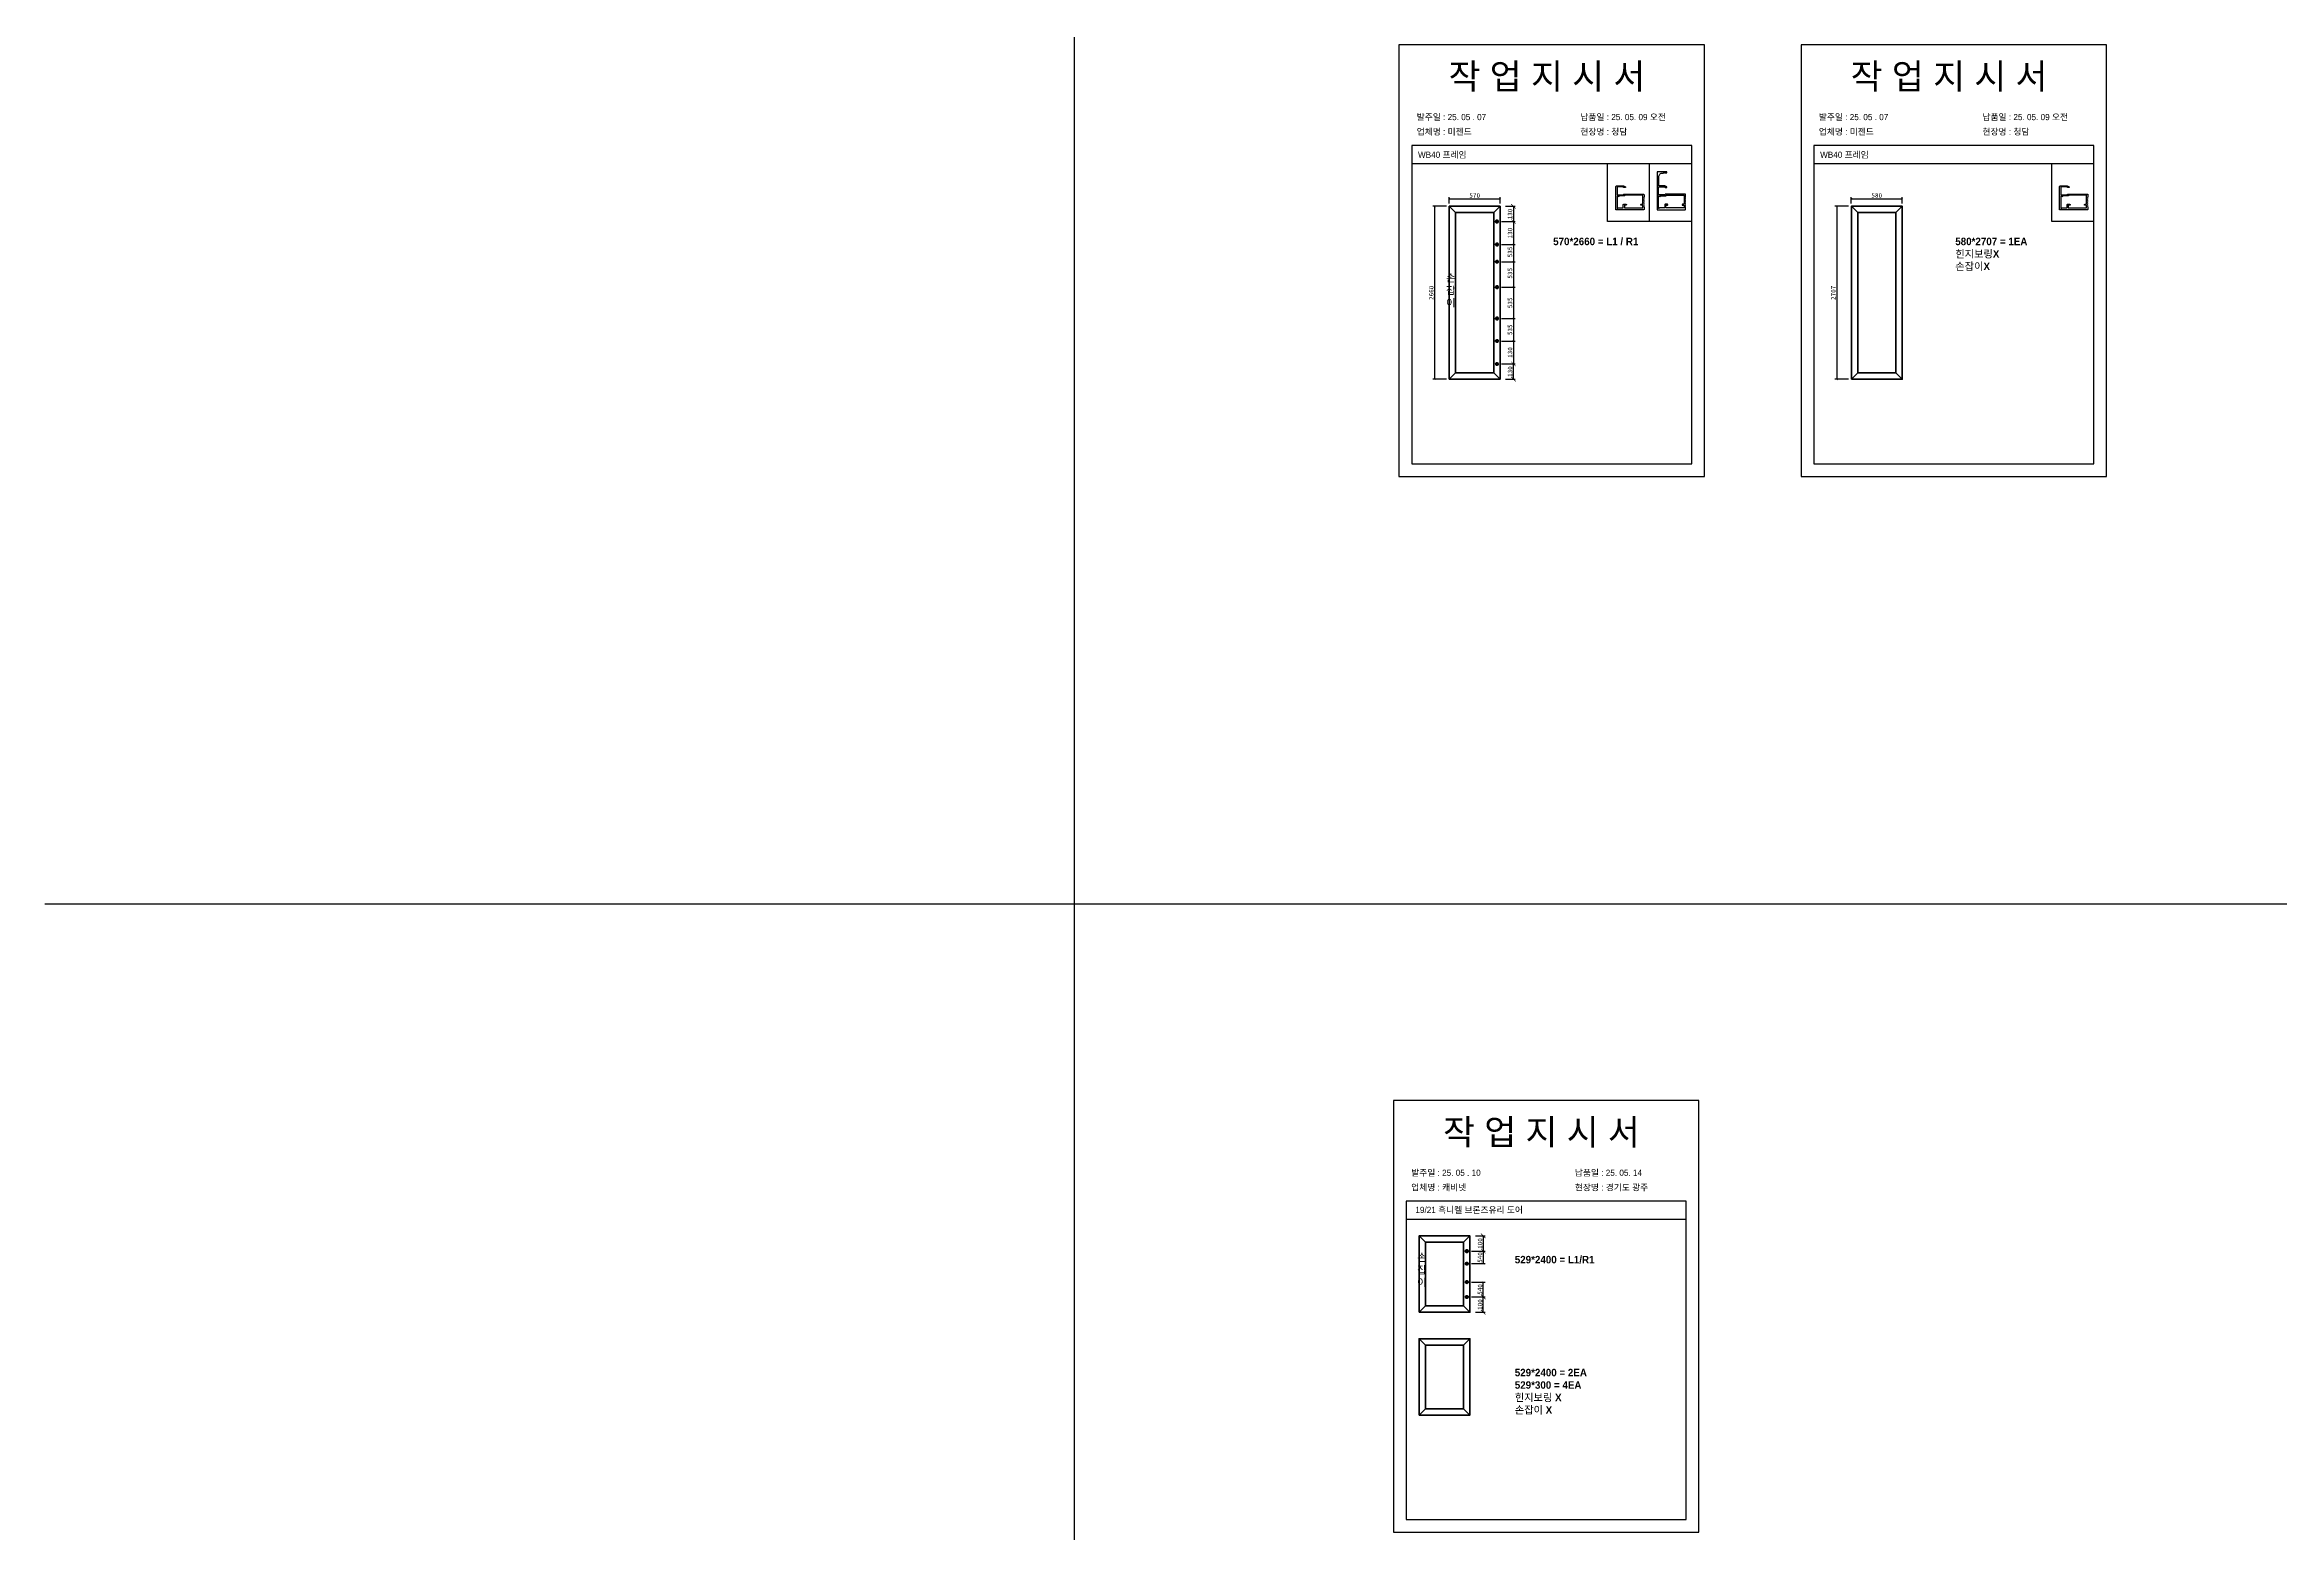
# Model space of a CAD drawing. Header units: millimetres. Extents: x -44117 to 256353, y -2095463 to 65325.
# Drawn here: x 104637 to 116927, y -106181 to -97998 of the extents above; entities that cross this region are included whole.
import ezdxf

# ---------------------------------------------------------------- set-up
doc = ezdxf.new("R2010")
doc.units = ezdxf.units.MM
doc.header["$LTSCALE"] = 10
doc.layers.add('Layer1', color=7, linetype='Continuous', lineweight=70)
doc.dimstyles.new('ISO-25', dxfattribs={"dimtxt": 2.5, "dimasz": 2.5, "dimexe": 1, "dimexo": 1, "dimtad": 1, "dimtxsty": 'Standard', "dimblk": 'ARCHTICK', "dimcen": 2.5, "dimadec": 0, "dimazin": 0, "dimtfac": 1, "dimtmove": 0, "dimatfit": 3, "dimfxl": 0, "dimarcsym": 0})

# ---------------------------------------------------------------- blocks, each defined once
blk = doc.blocks.new('_ArchTick')
at = {"color": 0, "linetype": 'ByBlock', "const_width": 0.15}
blk.add_lwpolyline([(-0.5, -0.5), (0.5, 0.5)], dxfattribs=at)
blk = doc.blocks.new('*D2614')
at = {"color": 0, "lineweight": -2}
for p, q in [((112665, -99754), (112725, -99754)), ((112715, -99838), (112715, -99754)), ((112672, -99838), (112725, -99838))]:
    blk.add_line(p, q, dxfattribs=at)
at = {"layer": 'Defpoints', "color": 0}
for p in [(112635, -99754), (112715, -99754), (112642, -99838)]:
    blk.add_point(p, dxfattribs=at)
at = {"color": 0, "lineweight": -2, "xscale": 25, "yscale": 25, "zscale": 25}
for p, rotation in [((112715, -99754), 90), ((112715, -99838), 270)]:
    blk.add_blockref('_ArchTick', p, dxfattribs=dict(at, rotation=rotation))
at = {"color": 0, "insert": (112696, -99796), "char_height": 25, "attachment_point": 5, "rotation": 90}
blk.add_mtext('130', dxfattribs=at)
blk = doc.blocks.new('*D2615')
at = {"color": 0, "lineweight": -2}
for p, q in [((112672, -98887), (112725, -98887)), ((112715, -98887), (112715, -98971)), ((112665, -98971), (112725, -98971))]:
    blk.add_line(p, q, dxfattribs=at)
at = {"layer": 'Defpoints', "color": 0}
for p in [(112642, -98887), (112635, -98971), (112715, -98971)]:
    blk.add_point(p, dxfattribs=at)
at = {"color": 0, "lineweight": -2, "xscale": 25, "yscale": 25, "zscale": 25}
for p, rotation in [((112715, -98887), 90), ((112715, -98971), 270)]:
    blk.add_blockref('_ArchTick', p, dxfattribs=dict(at, rotation=rotation))
at = {"color": 0, "insert": (112696, -98929), "char_height": 25, "attachment_point": 5, "rotation": 90}
blk.add_mtext('130', dxfattribs=at)
blk = doc.blocks.new('*D2616')
at = {"color": 0, "lineweight": -2}
for p, q in [((112650, -98971), (112725, -98971)), ((112715, -98971), (112715, -99097)), ((112650, -99097), (112725, -99097))]:
    blk.add_line(p, q, dxfattribs=at)
at = {"layer": 'Defpoints', "color": 0}
for p in [(112635, -98971), (112635, -99097), (112715, -99097)]:
    blk.add_point(p, dxfattribs=at)
at = {"color": 0, "lineweight": -2, "xscale": 10, "yscale": 10, "zscale": 10}
for p, rotation in [((112715, -98971), 90), ((112715, -99097), 270)]:
    blk.add_blockref('_ArchTick', p, dxfattribs=dict(at, rotation=rotation))
at = {"color": 0, "insert": (112696, -99034), "char_height": 25, "attachment_point": 5, "rotation": 90}
blk.add_mtext('130', dxfattribs=at)
blk = doc.blocks.new('*D2617')
at = {"color": 0, "lineweight": -2}
for p, q in [((112650, -99097), (112725, -99097)), ((112715, -99097), (112715, -99192)), ((112650, -99192), (112725, -99192))]:
    blk.add_line(p, q, dxfattribs=at)
at = {"layer": 'Defpoints', "color": 0}
for p in [(112635, -99097), (112635, -99192), (112715, -99192)]:
    blk.add_point(p, dxfattribs=at)
at = {"color": 0, "lineweight": -2, "xscale": 10, "yscale": 10, "zscale": 10}
for p, rotation in [((112715, -99097), 90), ((112715, -99192), 270)]:
    blk.add_blockref('_ArchTick', p, dxfattribs=dict(at, rotation=rotation))
at = {"color": 0, "insert": (112696, -99138), "char_height": 25, "attachment_point": 5, "rotation": 90}
blk.add_mtext('535', dxfattribs=at)
blk = doc.blocks.new('*D2618')
at = {"color": 0, "lineweight": -2}
for p, q in [((112650, -99192), (112725, -99192)), ((112715, -99192), (112715, -99332)), ((112650, -99332), (112725, -99332))]:
    blk.add_line(p, q, dxfattribs=at)
at = {"layer": 'Defpoints', "color": 0}
for p in [(112635, -99192), (112635, -99332), (112715, -99332)]:
    blk.add_point(p, dxfattribs=at)
at = {"color": 0, "lineweight": -2, "xscale": 10, "yscale": 10, "zscale": 10}
for p, rotation in [((112715, -99192), 90), ((112715, -99332), 270)]:
    blk.add_blockref('_ArchTick', p, dxfattribs=dict(at, rotation=rotation))
at = {"color": 0, "insert": (112696, -99255), "char_height": 25, "attachment_point": 5, "rotation": 90}
blk.add_mtext('535', dxfattribs=at)
blk = doc.blocks.new('*D2619')
at = {"color": 0, "lineweight": -2}
for p, q in [((112650, -99332), (112725, -99332)), ((112715, -99332), (112715, -99504)), ((112650, -99504), (112725, -99504))]:
    blk.add_line(p, q, dxfattribs=at)
at = {"layer": 'Defpoints', "color": 0}
for p in [(112635, -99332), (112635, -99504), (112715, -99504)]:
    blk.add_point(p, dxfattribs=at)
at = {"color": 0, "lineweight": -2, "xscale": 10, "yscale": 10, "zscale": 10}
for p, rotation in [((112715, -99332), 90), ((112715, -99504), 270)]:
    blk.add_blockref('_ArchTick', p, dxfattribs=dict(at, rotation=rotation))
at = {"color": 0, "insert": (112696, -99418), "char_height": 25, "attachment_point": 5, "rotation": 90}
blk.add_mtext('535', dxfattribs=at)
blk = doc.blocks.new('*D2620')
at = {"color": 0, "lineweight": -2}
for p, q in [((112650, -99504), (112725, -99504)), ((112715, -99504), (112715, -99628)), ((112650, -99628), (112725, -99628))]:
    blk.add_line(p, q, dxfattribs=at)
at = {"layer": 'Defpoints', "color": 0}
for p in [(112635, -99504), (112635, -99628), (112715, -99628)]:
    blk.add_point(p, dxfattribs=at)
at = {"color": 0, "lineweight": -2, "xscale": 10, "yscale": 10, "zscale": 10}
for p, rotation in [((112715, -99504), 90), ((112715, -99628), 270)]:
    blk.add_blockref('_ArchTick', p, dxfattribs=dict(at, rotation=rotation))
at = {"color": 0, "insert": (112696, -99566), "char_height": 25, "attachment_point": 5, "rotation": 90}
blk.add_mtext('535', dxfattribs=at)
blk = doc.blocks.new('*D2621')
at = {"color": 0, "lineweight": -2}
for p, q in [((112650, -99628), (112725, -99628)), ((112715, -99628), (112715, -99754)), ((112650, -99754), (112725, -99754))]:
    blk.add_line(p, q, dxfattribs=at)
at = {"layer": 'Defpoints', "color": 0}
for p in [(112635, -99628), (112635, -99754), (112715, -99754)]:
    blk.add_point(p, dxfattribs=at)
at = {"color": 0, "lineweight": -2, "xscale": 10, "yscale": 10, "zscale": 10}
for p, rotation in [((112715, -99628), 90), ((112715, -99754), 270)]:
    blk.add_blockref('_ArchTick', p, dxfattribs=dict(at, rotation=rotation))
at = {"color": 0, "insert": (112696, -99691), "char_height": 25, "attachment_point": 5, "rotation": 90}
blk.add_mtext('130', dxfattribs=at)
blk = doc.blocks.new('*D2622')
at = {"color": 0, "lineweight": -2}
for p, q in [((112347, -98887), (112271, -98887)), ((112281, -98887), (112281, -99838)), ((112347, -99838), (112271, -99838))]:
    blk.add_line(p, q, dxfattribs=at)
at = {"layer": 'Defpoints', "color": 0}
for p in [(112362, -98887), (112281, -99838), (112362, -99838)]:
    blk.add_point(p, dxfattribs=at)
at = {"color": 0, "lineweight": -2, "xscale": 10, "yscale": 10, "zscale": 10}
for p, rotation in [((112281, -98887), 90), ((112281, -99838), 270)]:
    blk.add_blockref('_ArchTick', p, dxfattribs=dict(at, rotation=rotation))
at = {"color": 0, "insert": (112263, -99363), "char_height": 25, "attachment_point": 5, "rotation": 90}
blk.add_mtext('2660', dxfattribs=at)
blk = doc.blocks.new('*D2623')
at = {"color": 0, "lineweight": -2}
for p, q in [((112362, -98872), (112362, -98836)), ((112362, -98846), (112642, -98846)), ((112642, -98872), (112642, -98836))]:
    blk.add_line(p, q, dxfattribs=at)
at = {"layer": 'Defpoints', "color": 0}
for p in [(112362, -98887), (112642, -98846), (112642, -98887)]:
    blk.add_point(p, dxfattribs=at)
at = {"color": 0, "lineweight": -2, "xscale": 10, "yscale": 10, "zscale": 10, "rotation": 180}
blk.add_blockref('_ArchTick', (112362, -98846), dxfattribs=at)
at = {"color": 0, "lineweight": -2, "xscale": 10, "yscale": 10, "zscale": 10}
blk.add_blockref('_ArchTick', (112642, -98846), dxfattribs=at)
at = {"color": 0, "insert": (112502, -98827), "char_height": 25, "attachment_point": 5}
blk.add_mtext('570', dxfattribs=at)
blk = doc.blocks.new('*D2624')
at = {"color": 0, "lineweight": -2}
for p, q in [((114558, -98887), (114483, -98887)), ((114493, -98887), (114493, -99838)), ((114558, -99838), (114483, -99838))]:
    blk.add_line(p, q, dxfattribs=at)
at = {"layer": 'Defpoints', "color": 0}
for p in [(114573, -98887), (114493, -99838), (114573, -99838)]:
    blk.add_point(p, dxfattribs=at)
at = {"color": 0, "lineweight": -2, "xscale": 10, "yscale": 10, "zscale": 10}
for p, rotation in [((114493, -98887), 90), ((114493, -99838), 270)]:
    blk.add_blockref('_ArchTick', p, dxfattribs=dict(at, rotation=rotation))
at = {"color": 0, "insert": (114474, -99363), "char_height": 25, "attachment_point": 5, "rotation": 90}
blk.add_mtext('2707', dxfattribs=at)
blk = doc.blocks.new('*D2625')
at = {"color": 0, "lineweight": -2}
for p, q in [((114573, -98872), (114573, -98836)), ((114573, -98846), (114853, -98846)), ((114853, -98872), (114853, -98836))]:
    blk.add_line(p, q, dxfattribs=at)
at = {"layer": 'Defpoints', "color": 0}
for p in [(114573, -98887), (114853, -98846), (114853, -98887)]:
    blk.add_point(p, dxfattribs=at)
at = {"color": 0, "lineweight": -2, "xscale": 10, "yscale": 10, "zscale": 10, "rotation": 180}
blk.add_blockref('_ArchTick', (114573, -98846), dxfattribs=at)
at = {"color": 0, "lineweight": -2, "xscale": 10, "yscale": 10, "zscale": 10}
blk.add_blockref('_ArchTick', (114853, -98846), dxfattribs=at)
at = {"color": 0, "insert": (114713, -98827), "char_height": 25, "attachment_point": 5}
blk.add_mtext('580', dxfattribs=at)
blk = doc.blocks.new('*D2643')
at = {"color": 0, "lineweight": -2}
for p, q in [((112499, -104886), (112559, -104886)), ((112549, -104970), (112549, -104886)), ((112506, -104970), (112559, -104970))]:
    blk.add_line(p, q, dxfattribs=at)
at = {"layer": 'Defpoints', "color": 0}
for p in [(112469, -104886), (112549, -104886), (112476, -104970)]:
    blk.add_point(p, dxfattribs=at)
at = {"color": 0, "lineweight": -2, "xscale": 25, "yscale": 25, "zscale": 25}
for p, rotation in [((112549, -104886), 90), ((112549, -104970), 270)]:
    blk.add_blockref('_ArchTick', p, dxfattribs=dict(at, rotation=rotation))
at = {"color": 0, "insert": (112531, -104928), "char_height": 25, "attachment_point": 5, "rotation": 90}
blk.add_mtext('100', dxfattribs=at)
blk = doc.blocks.new('*D2644')
at = {"color": 0, "lineweight": -2}
for p, q in [((112506, -104550), (112559, -104550)), ((112549, -104550), (112549, -104634)), ((112499, -104634), (112559, -104634))]:
    blk.add_line(p, q, dxfattribs=at)
at = {"layer": 'Defpoints', "color": 0}
for p in [(112476, -104550), (112469, -104634), (112549, -104634)]:
    blk.add_point(p, dxfattribs=at)
at = {"color": 0, "lineweight": -2, "xscale": 25, "yscale": 25, "zscale": 25}
for p, rotation in [((112549, -104550), 90), ((112549, -104634), 270)]:
    blk.add_blockref('_ArchTick', p, dxfattribs=dict(at, rotation=rotation))
at = {"color": 0, "insert": (112531, -104592), "char_height": 25, "attachment_point": 5, "rotation": 90}
blk.add_mtext('100', dxfattribs=at)
blk = doc.blocks.new('*D2645')
at = {"color": 0, "lineweight": -2}
for p, q in [((112484, -104634), (112559, -104634)), ((112484, -104703), (112559, -104703)), ((112549, -104634), (112549, -104703))]:
    blk.add_line(p, q, dxfattribs=at)
at = {"layer": 'Defpoints', "color": 0}
for p in [(112469, -104634), (112469, -104703), (112549, -104703)]:
    blk.add_point(p, dxfattribs=at)
at = {"color": 0, "lineweight": -2, "xscale": 10, "yscale": 10, "zscale": 10}
for p, rotation in [((112549, -104634), 90), ((112549, -104703), 270)]:
    blk.add_blockref('_ArchTick', p, dxfattribs=dict(at, rotation=rotation))
at = {"color": 0, "insert": (112531, -104669), "char_height": 25, "attachment_point": 5, "rotation": 90}
blk.add_mtext('540', dxfattribs=at)
blk = doc.blocks.new('*D2646')
at = {"color": 0, "lineweight": -2}
for p, q in [((112484, -104805), (112559, -104805)), ((112549, -104886), (112549, -104805)), ((112484, -104886), (112559, -104886))]:
    blk.add_line(p, q, dxfattribs=at)
at = {"layer": 'Defpoints', "color": 0}
for p in [(112469, -104805), (112549, -104805), (112469, -104886)]:
    blk.add_point(p, dxfattribs=at)
at = {"color": 0, "lineweight": -2, "xscale": 10, "yscale": 10, "zscale": 10}
for p, rotation in [((112549, -104805), 90), ((112549, -104886), 270)]:
    blk.add_blockref('_ArchTick', p, dxfattribs=dict(at, rotation=rotation))
at = {"color": 0, "insert": (112531, -104845), "char_height": 25, "attachment_point": 5, "rotation": 90}
blk.add_mtext('540', dxfattribs=at)

msp = doc.modelspace()

# ---------------------------------------------------------------- linework, layer by layer
for p, q in [((113695.42798, -98553.00527), (112155.42798, -98553.00527)), ((115906.999, -98553.00527), (114366.999, -98553.00527)), ((113695.42798, -98653.00527), (112155.42798, -98653.00527)), ((113232.62228, -98969.83694), (113232.62228, -98653.00527)), ((113464.02513, -98969.83694), (113464.02513, -98653.00527)), ((115906.999, -98653.00527), (114366.999, -98653.00527)), ((115675.59615, -98969.83694), (115675.59615, -98653.00527)), ((113695.42798, -98969.83694), (113232.62228, -98969.83694)), ((115906.999, -98969.83694), (115675.59615, -98969.83694)), ((113665.23074, -104360.11682), (112125.23074, -104360.11682)), ((113665.23074, -104460.11682), (112125.23074, -104460.11682))]:
    msp.add_line(p, q)
at = {"color": 1}
msp.add_line((104637.27748, -102723.98323), (196906.42434, -102723.98323), dxfattribs=at)
for p in [(110300.49669, 21924.9366), (110300.49669, 14161.07811), (110300.49669, 18584.38997), (110300.49669, 10820.53148), (110300.49669, 18627.87121), (110300.49669, 10864.01272), (110300.49669, 15287.32457), (110300.49669, 7523.46608), (110300.49669, 3746.75115), (110300.49669, 21924.9366), (110300.49669, 14161.07811), (110300.49669, 18584.38997), (110300.49669, 10820.53148), (110300.49669, 18627.87121), (110300.49669, 10864.01272), (110300.49669, 15287.32457), (110300.49669, 7523.46608), (110300.49669, 3746.75115), (110300.49669, 21924.9366), (110300.49669, 14161.07811), (110300.49669, 18584.38997), (110300.49669, 10820.53148), (110300.49669, 18627.87121), (110300.49669, 10864.01272), (110300.49669, 15287.32457), (110300.49669, 7523.46608), (110300.49669, 3746.75115), (110300.49669, 21924.9366), (110300.49669, 14161.07811), (110300.49669, 18584.38997), (110300.49669, 10820.53148), (110300.49669, 18627.87121), (110300.49669, 10864.01272), (110300.49669, 15287.32457), (110300.49669, 7523.46608), (110300.49669, 3746.75115), (110300.49669, 21924.9366), (110300.49669, 14161.07811), (110300.49669, 18584.38997), (110300.49669, 10820.53148), (110300.49669, 18627.87121), (110300.49669, 10864.01272), (110300.49669, 15287.32457), (110300.49669, 7523.46608), (110300.49669, 3746.75115), (110300.49669, 21924.9366), (110300.49669, 14161.07811), (110300.49669, 18584.38997), (110300.49669, 10820.53148), (110300.49669, 18627.87121), (110300.49669, 10864.01272), (110300.49669, 15287.32457), (110300.49669, 7523.46608), (110300.49669, 3746.75115), (110300.49669, 21924.9366), (110300.49669, 14161.07811), (110300.49669, 18584.38997), (110300.49669, 10820.53148), (110300.49669, 18627.87121), (110300.49669, 10864.01272), (110300.49669, 15287.32457), (110300.49669, 7523.46608), (110300.49669, 3746.75115), (110300.49669, 21924.9366), (110300.49669, 14161.07811), (110300.49669, 18584.38997), (110300.49669, 10820.53148), (110300.49669, 18627.87121), (110300.49669, 10864.01272), (110300.49669, 15287.32457), (110300.49669, 7523.46608), (110300.49669, 3746.75115), (110300.49669, 21924.9366), (110300.49669, 14161.07811), (110300.49669, 18584.38997), (110300.49669, 10820.53148), (110300.49669, 18627.87121), (110300.49669, 10864.01272), (110300.49669, 15287.32457), (110300.49669, 7523.46608), (110300.49669, 3746.75115), (110300.49669, 21924.9366), (110300.49669, 14161.07811), (110300.49669, 18584.38997), (110300.49669, 10820.53148), (110300.49669, 18627.87121), (110300.49669, 10864.01272), (110300.49669, 15287.32457), (110300.49669, 7523.46608), (110300.49669, 3746.75115), (110300.49669, 12702.87182), (110300.49669, 4939.01333), (110300.49669, 9362.32519), (110300.49669, 1598.4667), (110300.49669, 9405.80642), (110300.49669, 1641.94794), (110300.49669, 6065.25979), (110300.49669, -1698.5987), (110300.49669, -5475.31363), (110300.49669, 12702.87182), (110300.49669, 4939.01333), (110300.49669, 9362.32519), (110300.49669, 1598.4667), (110300.49669, 9405.80642), (110300.49669, 1641.94794), (110300.49669, 6065.25979), (110300.49669, -1698.5987), (110300.49669, -5475.31363), (110300.49669, 12702.87182), (110300.49669, 4939.01333), (110300.49669, 9362.32519), (110300.49669, 1598.4667), (110300.49669, 9405.80642), (110300.49669, 1641.94794), (110300.49669, 6065.25979), (110300.49669, -1698.5987), (110300.49669, -5475.31363), (110300.49669, 12702.87182), (110300.49669, 4939.01333), (110300.49669, 9362.32519), (110300.49669, 1598.4667), (110300.49669, 9405.80642), (110300.49669, 1641.94794), (110300.49669, 6065.25979), (110300.49669, -1698.5987), (110300.49669, -5475.31363), (110300.49669, 12702.87182), (110300.49669, 4939.01333), (110300.49669, 9362.32519), (110300.49669, 1598.4667), (110300.49669, 9405.80642), (110300.49669, 1641.94794), (110300.49669, 6065.25979), (110300.49669, -1698.5987), (110300.49669, -5475.31363)]:
    msp.add_xline(p, (0, 1), dxfattribs=at)
for points in [[(112085.42798, -100373.83554), (113765.42798, -100373.83554), (113765.42798, -97997.83554), (112085.42798, -97997.83554)], [(114296.999, -100373.83554), (115976.999, -100373.83554), (115976.999, -97997.83554), (114296.999, -97997.83554)], [(112055.23074, -106180.9471), (113735.23074, -106180.9471), (113735.23074, -103804.9471), (112055.23074, -103804.9471)]]:
    msp.add_lwpolyline(points, close=True)
for points in [[(112155.42798, -98553.00527), (112155.42798, -100303.83554), (113695.42798, -100303.83554), (113695.42798, -98553.00527)], [(114366.999, -98553.00527), (114366.999, -100303.83554), (115906.999, -100303.83554), (115906.999, -98553.00527)], [(112125.23074, -104360.11682), (112125.23074, -106110.9471), (113665.23074, -106110.9471), (113665.23074, -104360.11682)]]:
    msp.add_lwpolyline(points)
at = {"color": 7, "elevation": 0}
for points in [[(113433.67233, -98823.10405), (113433.67233, -98836.00405), (113431.87233, -98837.80405), (113433.67233, -98839.60405), (113431.87233, -98841.40405), (113433.67233, -98843.20405), (113431.87233, -98845.00405), (113433.67233, -98846.80405), (113431.87233, -98848.60405), (113433.67233, -98850.40405), (113431.87233, -98852.20405), (113433.67233, -98854.00405), (113431.87233, -98855.80405), (113433.67233, -98857.60405), (113431.87233, -98859.40405), (113433.67233, -98861.20405), (113431.87233, -98863.00405), (113433.67233, -98864.80405), (113431.87233, -98866.60405), (113433.67233, -98868.40405), (113431.87233, -98870.20405), (113433.67233, -98872.00405), (113431.87233, -98873.80405), (113433.67233, -98875.60405), (113431.87233, -98877.40405), (113433.67233, -98879.20405), (113431.87233, -98881.00405), (113433.67233, -98882.80405), (113431.87233, -98884.60405), (113433.67233, -98886.40405), (113431.87233, -98888.20405), (113433.67233, -98890.00405), (113433.67233, -98902.90405, -0.4142135624), (113430.67233, -98905.90405), (113430.67233, -98905.90405), (113279.47233, -98905.90405, -0.4142135624), (113277.67233, -98904.10405), (113277.67233, -98780.50405, -0.4142135624), (113283.67233, -98774.50405), (113319.37589, -98774.50405), (113330.42214, -98780.59008, -0.855700792), (113329.87233, -98784.10405), (113322.67233, -98784.10405, -0.4142135624), (113320.87233, -98782.30405), (113320.87233, -98781.70405, 0.4142135624), (113319.67233, -98780.50405), (113286.67233, -98780.50405, 0.4142135624), (113284.87233, -98782.30405), (113284.87233, -98821.90405, 0.4142135624), (113286.67233, -98823.70405), (113319.67233, -98823.70405, 0.4142135624), (113320.87233, -98822.50405), (113320.87233, -98821.90405, -0.4142135624), (113322.67233, -98820.10405), (113430.67233, -98820.10405, -0.4142135623), (113433.67233, -98823.10405)], [(113661.37465, -98902.8944), (113661.37465, -98889.9944), (113659.57465, -98888.1944), (113661.37465, -98886.3944), (113659.57465, -98884.5944), (113661.37465, -98882.7944), (113659.57465, -98880.9944), (113661.37465, -98879.1944), (113659.57465, -98877.3944), (113661.37465, -98875.5944), (113659.57465, -98873.7944), (113661.37465, -98871.9944), (113659.57465, -98870.1944), (113661.37465, -98868.3944), (113659.57465, -98866.5944), (113661.37465, -98864.7944), (113659.57465, -98862.9944), (113661.37465, -98861.1944), (113659.57465, -98859.3944), (113661.37465, -98857.5944), (113659.57465, -98855.7944), (113661.37465, -98853.9944), (113659.57465, -98852.1944), (113661.37465, -98850.3944), (113659.57465, -98848.5944), (113661.37465, -98846.7944), (113659.57465, -98844.9944), (113661.37465, -98843.1944), (113659.57465, -98841.3944), (113661.37465, -98839.5944), (113659.57465, -98837.7944), (113661.37465, -98835.9944), (113661.37465, -98823.0944, 0.4142135624), (113658.37465, -98820.0944), (113550.37465, -98820.0944, 0.4142135624), (113548.57465, -98821.8944), (113548.57465, -98822.4944, -0.4142135624), (113547.37465, -98823.6944), (113514.37465, -98823.6944, -0.4142135624), (113512.57465, -98821.8944), (113512.57465, -98782.2944, -0.4142135624), (113514.37465, -98780.4944), (113547.37465, -98780.4944, -0.4142135624), (113548.57465, -98781.6944), (113548.57465, -98782.2944, 0.4142135624), (113550.37465, -98784.0944), (113557.57465, -98784.0944, 0.855700792), (113558.12446, -98780.58043), (113547.07821, -98774.4944), (113514.37465, -98774.4944), (113514.37465, -98724.57318, -0.4173893777), (113535.48079, -98703.69441), (113538.52254, -98703.69441, 0.118515719), (113540.1589, -98703.30101, -0.2466321039), (113542.94859, -98703.33379, 0.2301863539), (113546.09648, -98703.33379), (113546.09648, -98703.33379, -0.2466321039), (113548.88617, -98703.30101, 0.2404082058), (113552.1589, -98703.30101, -0.2466321039), (113554.94859, -98703.33379, 0.1244779229), (113556.37465, -98703.69441, 0.4142135624), (113559.37465, -98700.69441), (113559.37465, -98699.49441, 0.4142135624), (113556.37465, -98696.49441), (113508.37465, -98696.49441, 0.4142135624), (113505.37465, -98699.49441), (113505.37465, -98904.0944, 0.4142135624), (113507.17465, -98905.8944), (113658.37465, -98905.8944, 0.4142135624), (113661.37465, -98902.8944)], [(115874.25077, -98823.10405), (115874.25077, -98836.00405), (115872.45077, -98837.80405), (115874.25077, -98839.60405), (115872.45077, -98841.40405), (115874.25077, -98843.20405), (115872.45077, -98845.00405), (115874.25077, -98846.80405), (115872.45077, -98848.60405), (115874.25077, -98850.40405), (115872.45077, -98852.20405), (115874.25077, -98854.00405), (115872.45077, -98855.80405), (115874.25077, -98857.60405), (115872.45077, -98859.40405), (115874.25077, -98861.20405), (115872.45077, -98863.00405), (115874.25077, -98864.80405), (115872.45077, -98866.60405), (115874.25077, -98868.40405), (115872.45077, -98870.20405), (115874.25077, -98872.00405), (115872.45077, -98873.80405), (115874.25077, -98875.60405), (115872.45077, -98877.40405), (115874.25077, -98879.20405), (115872.45077, -98881.00405), (115874.25077, -98882.80405), (115872.45077, -98884.60405), (115874.25077, -98886.40405), (115872.45077, -98888.20405), (115874.25077, -98890.00405), (115874.25077, -98902.90405, -0.4142135624), (115871.25077, -98905.90405), (115871.25077, -98905.90405), (115720.05077, -98905.90405, -0.4142135624), (115718.25077, -98904.10405), (115718.25077, -98780.50405, -0.4142135624), (115724.25077, -98774.50405), (115759.95433, -98774.50405), (115771.00059, -98780.59008, -0.855700792), (115770.45077, -98784.10405), (115763.25077, -98784.10405, -0.4142135624), (115761.45077, -98782.30405), (115761.45077, -98781.70405, 0.4142135624), (115760.25077, -98780.50405), (115727.25077, -98780.50405, 0.4142135624), (115725.45077, -98782.30405), (115725.45077, -98821.90405, 0.4142135624), (115727.25077, -98823.70405), (115760.25077, -98823.70405, 0.4142135624), (115761.45077, -98822.50405), (115761.45077, -98821.90405, -0.4142135624), (115763.25077, -98820.10405), (115871.25077, -98820.10405, -0.4142135623), (115874.25077, -98823.10405)]]:
    msp.add_lwpolyline(points, format="xyb", dxfattribs=at)
at = {"color": 7}
for points in [[(113284.87233, -98831.50405), (113284.87233, -98897.50405, 0.6516899091), (113287.88532, -98898.83396), (113291.45934, -98895.57415, -0.3444690404), (113293.67004, -98895.40586, 0.1479411349), (113294.66775, -98895.70768), (113317.27233, -98895.70768, 0.4142135624), (113319.07233, -98893.90768), (113319.07233, -98877.70405, -0.4142135624), (113320.87233, -98875.90405), (113334.07233, -98875.90405, -0.4142135624), (113335.87233, -98877.70405), (113335.87233, -98878.90405, -0.4142135624), (113334.07233, -98880.70405), (113326.87233, -98880.70405, 0.4142135624), (113325.07233, -98882.50405), (113325.07233, -98893.90405, 0.4142135624), (113326.87233, -98895.70405), (113424.37233, -98895.70405, 0.4142135624), (113426.17233, -98893.90405), (113426.17233, -98882.50405, 0.4142135624), (113424.37233, -98880.70405), (113417.17233, -98880.70405, -0.4142135624), (113415.37233, -98878.90405), (113415.37233, -98877.70405, -0.4142135624), (113417.17233, -98875.90405), (113424.37233, -98875.90405, 0.4142135624), (113426.17233, -98874.10405), (113426.17233, -98827.90405, 0.4142135624), (113424.37233, -98826.10405), (113328.07233, -98826.10405, 0.4142135624), (113326.87233, -98827.30405), (113326.87233, -98827.90405, -0.414213547), (113325.07233, -98829.70405), (113295.67233, -98829.70406, 0.4142135328), (113294.47233, -98830.90406), (113294.47233, -98832.10405, -0.6516899091), (113291.45934, -98833.43396), (113287.88532, -98830.17415, 0.651689909), (113284.87233, -98831.50405)], [(113552.77465, -98829.6944, 0.414213547), (113554.57465, -98827.8944), (113554.57465, -98827.2944, -0.4142135624), (113555.77465, -98826.0944), (113652.07465, -98826.0944, -0.4142135624), (113653.87465, -98827.8944), (113653.87465, -98874.0944, -0.4142135624), (113652.07465, -98875.8944), (113644.87465, -98875.8944, 0.4142135624), (113643.07465, -98877.6944), (113643.07465, -98878.8944, 0.4142135624), (113644.87465, -98880.6944), (113652.07465, -98880.6944, -0.4142135624), (113653.87465, -98882.4944), (113653.87465, -98893.8944, -0.4142135624), (113652.07465, -98895.6944), (113554.57465, -98895.6944, -0.4142135624), (113552.77465, -98893.8944), (113552.77465, -98882.4944, -0.4142135624), (113554.57465, -98880.6944), (113561.77465, -98880.6944, 0.4142135624), (113563.57465, -98878.8944), (113563.57465, -98877.6944, 0.4142135624), (113561.77465, -98875.8944), (113548.57465, -98875.8944, 0.4142135624), (113546.77465, -98877.6944), (113546.77465, -98893.89803, -0.4142135624), (113544.97465, -98895.69803), (113522.37007, -98895.69803, -0.1479411349), (113521.37236, -98895.39622, 0.3444690404), (113519.16165, -98895.5645), (113515.58764, -98898.82431, -0.6516899091), (113512.57465, -98897.4944), (113512.57465, -98831.4944, -0.651689909), (113515.58764, -98830.1645), (113519.16165, -98833.42431, 0.6516899091), (113522.17465, -98832.0944), (113522.17465, -98830.89441, -0.4142135328), (113523.37465, -98829.69441), (113552.77683, -98829.6944)], [(115725.45077, -98831.50405), (115725.45077, -98897.50405, 0.6516899091), (115728.46376, -98898.83396), (115732.03778, -98895.57415, -0.3444690404), (115734.24848, -98895.40586, 0.1479411349), (115735.24619, -98895.70768), (115757.85077, -98895.70768, 0.4142135624), (115759.65077, -98893.90768), (115759.65077, -98877.70405, -0.4142135624), (115761.45077, -98875.90405), (115774.65077, -98875.90405, -0.4142135624), (115776.45077, -98877.70405), (115776.45077, -98878.90405, -0.4142135624), (115774.65077, -98880.70405), (115767.45077, -98880.70405, 0.4142135624), (115765.65077, -98882.50405), (115765.65077, -98893.90405, 0.4142135624), (115767.45077, -98895.70405), (115864.95077, -98895.70405, 0.4142135624), (115866.75077, -98893.90405), (115866.75077, -98882.50405, 0.4142135624), (115864.95077, -98880.70405), (115857.75077, -98880.70405, -0.4142135624), (115855.95077, -98878.90405), (115855.95077, -98877.70405, -0.4142135624), (115857.75077, -98875.90405), (115864.95077, -98875.90405, 0.4142135624), (115866.75077, -98874.10405), (115866.75077, -98827.90405, 0.4142135624), (115864.95077, -98826.10405), (115768.65077, -98826.10405, 0.4142135624), (115767.45077, -98827.30405), (115767.45077, -98827.90405, -0.414213547), (115765.65077, -98829.70405), (115736.25077, -98829.70406, 0.4142135328), (115735.05077, -98830.90406), (115735.05077, -98832.10405, -0.6516899091), (115732.03778, -98833.43396), (115728.46376, -98830.17415, 0.651689909), (115725.45077, -98831.50405)]]:
    msp.add_lwpolyline(points, format="xyb", dxfattribs=at)
at = {"layer": 'Layer1'}
for p, q in [((112396.72996, -98921.72313), (112361.72996, -98886.72313)), ((112606.72996, -98921.72313), (112641.72996, -98886.72313)), ((114608.30099, -98921.72313), (114573.30099, -98886.72313)), ((114818.30099, -98921.72313), (114853.30099, -98886.72313)), ((112624.22996, -98960.22313), (112624.22996, -98981.22313)), ((112624.66198, -99086.22313), (112624.66198, -99107.22313)), ((112624.66198, -99181.31072), (112624.66198, -99202.31072)), ((112624.66198, -99321.26907), (112624.66198, -99342.26907)), ((112624.66198, -99493.66975), (112624.66198, -99514.66975)), ((112624.66198, -99617.00173), (112624.66198, -99638.00173)), ((112634.72996, -99754.46639), (112613.72996, -99754.46639)), ((112624.22996, -99743.96639), (112624.22996, -99764.96639)), ((112361.72996, -99838.46639), (112396.72996, -99803.46639)), ((112641.72996, -99838.46639), (112606.72996, -99803.46639)), ((114573.30099, -99838.46639), (114608.30099, -99803.46639)), ((114853.30099, -99838.46639), (114818.30099, -99803.46639)), ((112231.05982, -104585.37172), (112196.05982, -104550.37172)), ((112441.05982, -104585.37172), (112476.05982, -104550.37172)), ((112469.05982, -104703.21763), (112448.05982, -104703.21763)), ((112458.55982, -104623.87172), (112458.55982, -104644.87172)), ((112458.55982, -104692.71763), (112458.55982, -104713.71763)), ((112469.05982, -104804.501), (112448.05982, -104804.501)), ((112458.55982, -104794.001), (112458.55982, -104815.001)), ((112231.05982, -104935.37172), (112196.05982, -104970.37172)), ((112476.05982, -104970.37172), (112441.05982, -104935.37172)), ((112469.05982, -104886.37172), (112448.05982, -104886.37172)), ((112458.55982, -104875.87172), (112458.55982, -104896.87172)), ((112231.05982, -105150.9329), (112196.05982, -105115.9329)), ((112441.05982, -105150.9329), (112476.05982, -105115.9329)), ((112231.05982, -105500.9329), (112196.05982, -105535.9329)), ((112476.05982, -105535.9329), (112441.05982, -105500.9329))]:
    msp.add_line(p, q, dxfattribs=at)
for points in [[(112361.72996, -99838.46639), (112641.72996, -99838.46639), (112641.72996, -98886.72313), (112361.72996, -98886.72313)], [(112396.72996, -99803.46639), (112606.72996, -99803.46639), (112606.72996, -98921.72313), (112396.72996, -98921.72313)], [(114573.30099, -99838.46639), (114853.30099, -99838.46639), (114853.30099, -98886.72313), (114573.30099, -98886.72313)], [(114608.30099, -99803.46639), (114818.30099, -99803.46639), (114818.30099, -98921.72313), (114608.30099, -98921.72313)], [(112634.72996, -98970.72313), (112613.72996, -98970.72313)], [(112635.16198, -99096.72313), (112614.16198, -99096.72313)], [(112635.16198, -99191.81072), (112614.16198, -99191.81072)], [(112635.16198, -99331.76907), (112614.16198, -99331.76907)], [(112635.16198, -99504.16975), (112614.16198, -99504.16975)], [(112635.16198, -99627.50173), (112614.16198, -99627.50173)], [(112196.05982, -104970.37172), (112476.05982, -104970.37172), (112476.05982, -104550.37172), (112196.05982, -104550.37172)], [(112231.05982, -104935.37172), (112441.05982, -104935.37172), (112441.05982, -104585.37172), (112231.05982, -104585.37172)], [(112469.05982, -104634.37172), (112448.05982, -104634.37172)], [(112196.05982, -105535.9329), (112476.05982, -105535.9329), (112476.05982, -105115.9329), (112196.05982, -105115.9329)], [(112231.05982, -105500.9329), (112441.05982, -105500.9329), (112441.05982, -105150.9329), (112231.05982, -105150.9329)]]:
    msp.add_lwpolyline(points, close=True, dxfattribs=at)
for centre in [(112624.22996, -98970.72313), (112624.66198, -99096.72313), (112624.66198, -99191.81072), (112624.66198, -99331.76907), (112624.66198, -99504.16975), (112624.66198, -99627.50173), (112624.22996, -99754.46639), (112458.55982, -104634.37172), (112458.55982, -104703.21763), (112458.55982, -104804.501), (112458.55982, -104886.37172)]:
    msp.add_circle(centre, 7, dxfattribs=at)

# ---------------------------------------------------------------- texts
at = {"attachment_point": 1}
for s, width, gutter_width, heights, insert, char_height in [('{\\fGulim|b0|i0|c129|p50;작 업 지 시 서}', 3307.3198183, 12.5, [-155.84554], (112358.23458, -98101.99806), 140), ('{\\fGulim|b0|i0|c129|p50;작 업 지 시 서}', 3307.3198183, 12.5, [-155.84554], (114569.80561, -98101.99806), 140), ('{\\fGulim|b0|i0|c129|p50;발주일 : 25. 05 . 07}', 3307.3198183, 12.5, [34.50412], (112183.02523, -98378.71848), 34.3), ('{\\fGulim|b0|i0|c129|p50;납품일 : 25. 05. 09 오전}', 3307.3198183, 12.5, [-37.67976], (113083.00321, -98378.71848), 34.3), ('{\\fGulim|b0|i0|c129|p50;발주일 : 25. 05 . 07}', 3307.3198183, 12.5, [34.50412], (114394.59625, -98378.71848), 34.3), ('{\\fGulim|b0|i0|c129|p50;납품일 : 25. 05. 09 오전}', 3307.3198183, 12.5, [-37.67976], (115294.57424, -98378.71848), 34.3), ('{\\fGulim|b0|i0|c129|p50;업체명 : 미젠드}', 3307.3198183, 12.5, [33.33016], (112183.02523, -98459.37465), 34.3), ('{\\fGulim|b0|i0|c129|p50;현장명 : 청담}', 3307.3198183, 12.5, [-38.2735], (113083.00321, -98459.37465), 34.3), ('{\\fGulim|b0|i0|c129|p50;업체명 : 미젠드}', 3307.3198183, 12.5, [33.33016], (114394.59625, -98459.37465), 34.3), ('{\\fGulim|b0|i0|c129|p50;현장명 : 청담}', 3307.3198183, 12.5, [-38.2735], (115294.57424, -98459.37465), 34.3), ('{\\fGulim|b0|i0|c129|p50;WB40 프레임}', 3307.3198183, 12.5, [-38.22783], (112190.06743, -98586.04075), 34.3), ('{\\fGulim|b0|i0|c129|p50;WB40 프레임}', 3307.3198183, 12.5, [-38.22783], (114401.63845, -98586.04075), 34.3), ('{\\fGulim|b1|i0|c129|p50;570*2660 = L1 / R1}', 2645.8558546, 10, [1247.94849], (112933.38442, -99059.58702), 41.16), ('{\\fGulim|b1|i0|c129|p50;580*2707 = 1EA\\P힌지보링X\\P손잡이X}', 2645.8558546, 10, [1247.94849], (115144.95545, -99059.58702), 41.16), ('{\\fGulim|b1|i0|c129|p50;손\\P잡\\P이}', 2645.8558546, 10, [1247.94849], (112344.69066, -99260.43682), 41.16), ('{\\fGulim|b0|i0|c129|p50;작 업 지 시 서}', 3307.3198183, 12.5, [-155.84554], (112328.03734, -103909.10961), 140), ('{\\fGulim|b0|i0|c129|p50;발주일 : 25. 05 . 10}', 3307.3198183, 12.5, [34.50412], (112152.82799, -104185.83003), 34.3), ('{\\fGulim|b0|i0|c129|p50;납품일 : 25. 05. 14}', 3307.3198183, 12.5, [-37.67976], (113052.80597, -104185.83003), 34.3), ('\\pt7;{\\fGulim|b0|i0|c129|p50;업체명 : 캐비넷}', 3307.3198183, 12.5, [36.11279], (112152.82799, -104266.48621), 34.3), ('{\\fGulim|b0|i0|c129|p50;현장명 : 경기도 광주}', 3307.3198183, 12.5, [-38.2735], (113052.80597, -104266.48621), 34.3), ('{\\fGulim|b0|i0|c129|p50;19/21 흑니켈 브론즈유리 도어}', 3307.3198183, 12.5, [-41.60759], (112175.73685, -104390.39519), 34.3), ('{\\fGulim|b1|i0|c129|p50;손\\P잡\\P이}', 2645.8558546, 10, [1247.94849], (112185.40148, -104648.65994), 41.16), ('{\\fGulim|b1|i0|c129|p50;529*2400 = L1/R1}', 2645.8558546, 10, [-49.70778], (112722.38914, -104660.32083), 41.16), ('{\\fGulim|b1|i0|c129|p50;529*2400 = 2EA\\P529*300 = 4EA\\P힌지보링 X\\P손잡이 X}', 2645.8558546, 10, [466.0855], (112722.38914, -105281.54749), 41.16)]:
    msp.add_mtext_dynamic_manual_height_columns(s, width=width, gutter_width=gutter_width, heights=heights, dxfattribs=dict(at, insert=insert, char_height=char_height))

# ---------------------------------------------------------------- dimensions: what is measured, and where the dimension line sits
for base, p1, p2, text, override, picture, middle in [((112281.39505, -99838.46639), (112361.72996, -98886.72313), (112361.72996, -99838.46639), '2660', {"dimscale": 10, "dimasz": 1, "dimexo": 1.5, "dimtxsty": 'Standard'}, '*D2622', (112262.64505, -99362.59476)), ((112715.12168, -98970.72313), (112641.72996, -98886.72313), (112634.72996, -98970.72313), '130', {"dimscale": 10, "dimexo": 3, "dimtxsty": 'Standard'}, '*D2615', (112696.37168, -98928.72313)), ((114492.96608, -99838.46639), (114573.30099, -98886.72313), (114573.30099, -99838.46639), '2707', {"dimscale": 10, "dimasz": 1, "dimexo": 1.5, "dimtxsty": 'Standard'}, '*D2624', (114474.21608, -99362.59476)), ((112715.12168, -99096.72313), (112634.72996, -98970.72313), (112635.16198, -99096.72313), '130', {"dimscale": 10, "dimasz": 1, "dimexo": 1.5, "dimtxsty": 'Standard'}, '*D2616', (112696.37168, -99033.72313)), ((112715.12168, -99754.46639), (112641.72996, -99838.46639), (112634.72996, -99754.46639), '130', {"dimscale": 10, "dimexo": 3, "dimtxsty": 'Standard'}, '*D2614', (112696.37168, -99796.46639)), ((112549.45154, -104634.37172), (112476.05982, -104550.37172), (112469.05982, -104634.37172), '100', {"dimscale": 10, "dimexo": 3, "dimtxsty": 'Standard'}, '*D2644', (112530.70154, -104592.37172)), ((112549.45154, -104886.37172), (112476.05982, -104970.37172), (112469.05982, -104886.37172), '100', {"dimscale": 10, "dimexo": 3, "dimtxsty": 'Standard'}, '*D2643', (112530.70154, -104928.37172))]:
    dim = msp.add_linear_dim(base=base, p1=p1, p2=p2, angle=90, text=text, dimstyle='ISO-25', override=override)
    dim.commit()
    dim.dimension.update_dxf_attribs({"geometry": picture, "text_midpoint": middle})
for base, p1, p2, text, picture, middle in [((112641.72996, -98845.53946), (112361.72996, -98886.72313), (112641.72996, -98886.72313), '570', '*D2623', (112501.72996, -98826.78946)), ((114853.30099, -98845.53946), (114573.30099, -98886.72313), (114853.30099, -98886.72313), '580', '*D2625', (114713.30099, -98826.78946))]:
    dim = msp.add_linear_dim(base=base, p1=p1, p2=p2, text=text, dimstyle='ISO-25', override={"dimscale": 10, "dimasz": 1, "dimexo": 1.5, "dimtxsty": 'Standard'})
    dim.commit()
    dim.dimension.update_dxf_attribs({"geometry": picture, "text_midpoint": middle})
for base, p1, p2, text, override, picture, middle in [((112715.12168, -99191.81072), (112635.16198, -99096.72313), (112635.16198, -99191.81072), '535', {"dimscale": 10, "dimasz": 1, "dimexo": 1.5, "dimtxsty": 'Standard'}, '*D2617', (112715.12168, -99137.74456)), ((112715.12168, -99331.76907), (112635.16198, -99191.81072), (112635.16198, -99331.76907), '535', {"dimscale": 10, "dimasz": 1, "dimexo": 1.5, "dimtxsty": 'Standard', "dimtmove": 1}, '*D2618', (112715.12168, -99255.26753)), ((112715.12168, -99504.16975), (112635.16198, -99331.76907), (112635.16198, -99504.16975), '535', {"dimscale": 10, "dimasz": 1, "dimexo": 1.5, "dimtxsty": 'Standard', "dimtmove": 1}, '*D2619', (112715.12168, -99417.96941)), ((112715.12168, -99627.50173), (112635.16198, -99504.16975), (112635.16198, -99627.50173), '535', {"dimscale": 10, "dimasz": 1, "dimexo": 1.5, "dimtxsty": 'Standard', "dimtmove": 1}, '*D2620', (112715.12168, -99565.83574)), ((112715.12168, -99754.46639), (112635.16198, -99627.50173), (112635.16198, -99754.46639), '130', {"dimscale": 10, "dimasz": 1, "dimexo": 1.5, "dimtxsty": 'Standard'}, '*D2621', (112715.12168, -99690.98406)), ((112549.45154, -104703.21763), (112469.05982, -104634.37172), (112469.05982, -104703.21763), '540', {"dimscale": 10, "dimasz": 1, "dimexo": 1.5, "dimtxsty": 'Standard'}, '*D2645', (112549.45154, -104668.79468)), ((112549.45154, -104804.501), (112469.05982, -104886.37172), (112469.05982, -104804.501), '540', {"dimscale": 10, "dimasz": 1, "dimexo": 1.5, "dimtxsty": 'Standard'}, '*D2646', (112549.45154, -104845.43636))]:
    dim = msp.add_linear_dim(base=base, p1=p1, p2=p2, angle=90, text=text, dimstyle='ISO-25', override=override)
    dim.commit()
    dim.dimension.update_dxf_attribs({"geometry": picture, "text_midpoint": middle, "dimtype": 160})

doc.saveas('drawing.dxf')
